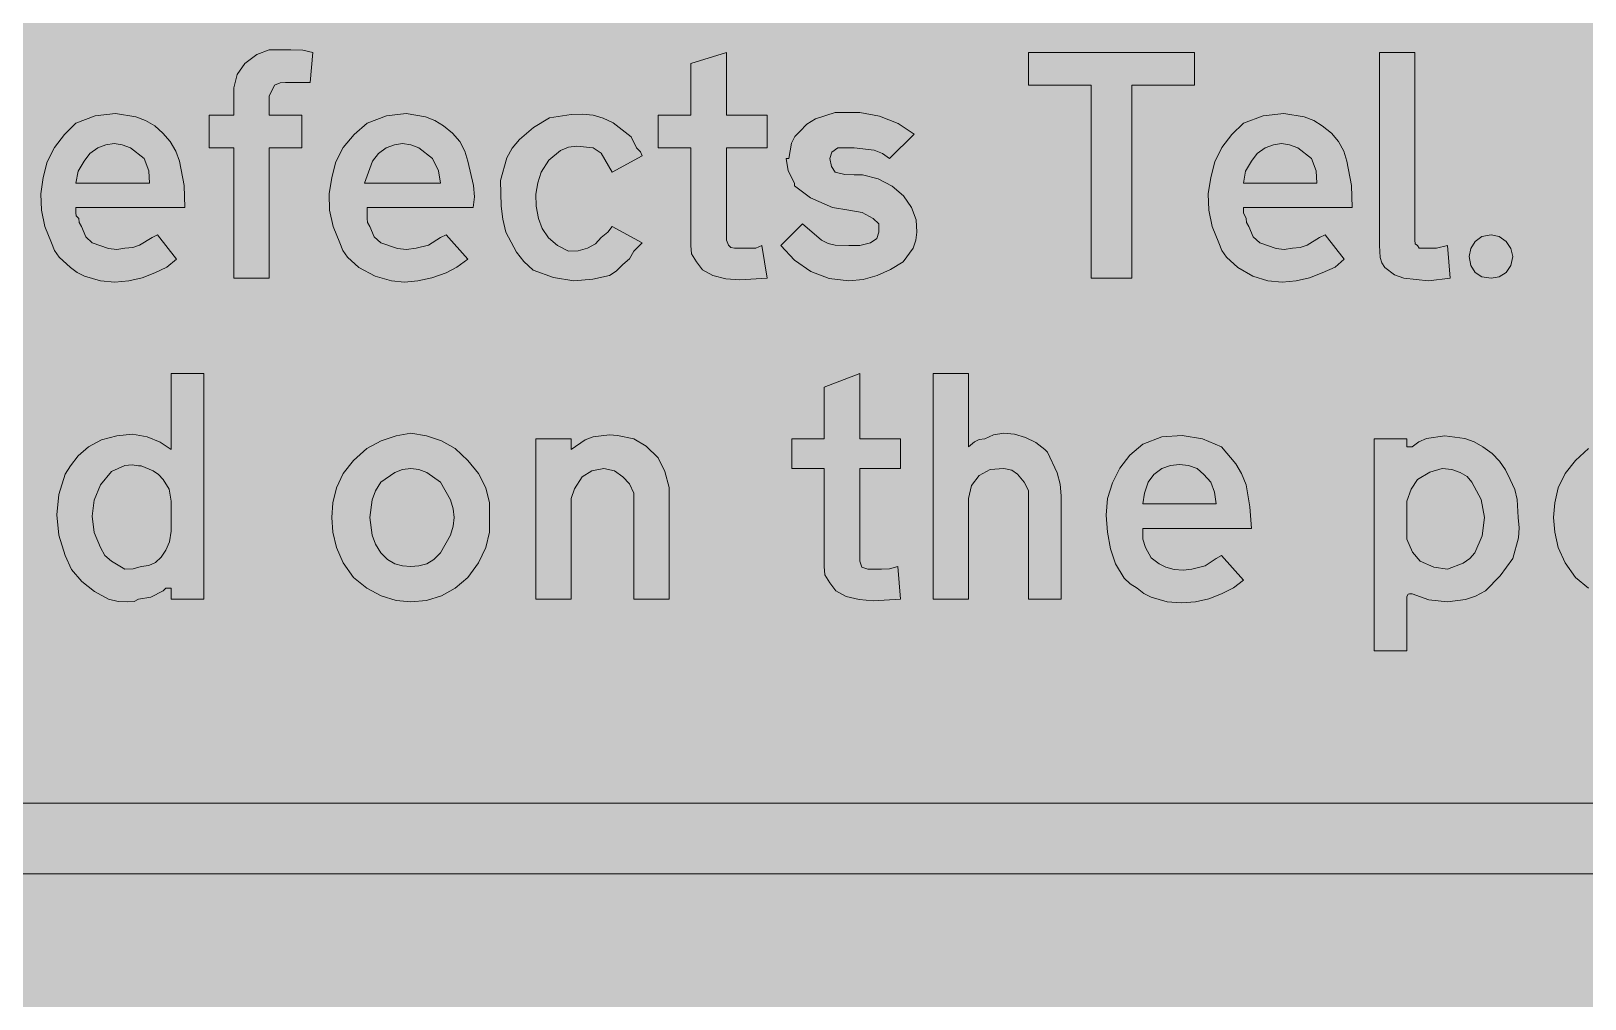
# Model space of a CAD drawing. Header units: metres. Extents: x 10 to 560, y 12 to 260.
# Drawn here: x 268.8 to 371.6, y 135.9 to 200 of the extents above; entities that cross this region are included whole.
import ezdxf

# ---------------------------------------------------------------- set-up
doc = ezdxf.new("R2010")
doc.units = ezdxf.units.M
for name, color, linetype, true_color in [('FILL_FIREBRICK_C36B00', 7, 'Continuous', 0xc36b00), ('FILL_WHITE_FFFFFF', 7, 'Continuous', 0xffffff), ('STROKE_WHITE_FFFFFF', 7, 'Continuous', 0xffffff)]:
    doc.layers.add(name, color=color, linetype=linetype, true_color=true_color)

msp = doc.modelspace()

# ---------------------------------------------------------------- hatches: boundary and pattern name
at = {"layer": 'FILL_FIREBRICK_C36B00', "true_color": 0xc36b00}
h = msp.add_hatch(color=7, dxfattribs=at)
h.dxf.hatch_style = 1
h.paths.add_polyline_path([(553.87, 259.78), (555.21, 259.38), (556.42, 258.7), (557.46, 257.76), (558.33, 256.72), (559.01, 255.51), (559.46, 254.17), (559.62, 252.72), (559.62, 18.9), (559.49, 17.71), (559.08, 16.38), (558.41, 15.05), (557.46, 13.86), (556.32, 12.94), (555.08, 12.33), (553.76, 11.99), (552.42, 11.88), (17.46, 11.88), (16.12, 11.99), (14.81, 12.33), (13.56, 12.94), (12.42, 13.86), (11.5, 15.03), (10.89, 16.31), (10.55, 17.63), (10.44, 18.9), (10.44, 252.72), (10.49, 254.07), (10.8, 255.42), (11.48, 256.66), (12.42, 257.76), (13.52, 258.7), (14.76, 259.38), (16.11, 259.78), (17.46, 259.92), (552.42, 259.92), (553.87, 259.78)])
at = {"layer": 'FILL_WHITE_FFFFFF', "true_color": 0xffffff}
h = msp.add_hatch(color=7, dxfattribs=at)
h.dxf.hatch_style = 1
h.paths.add_polyline_path([(284.58, 183.6), (282.24, 183.6), (282.24, 192.24), (280.62, 192.24), (280.62, 194.4), (282.24, 194.4), (282.24, 196.2), (282.46, 197.08), (282.96, 197.82), (283.77, 198.4), (284.58, 198.72), (286.02, 198.72), (286.81, 198.7), (287.46, 198.54), (287.28, 196.56), (285.84, 196.56), (285.66, 196.56), (285.3, 196.54), (284.94, 196.38), (284.58, 195.66), (284.58, 194.4), (286.74, 194.4), (286.74, 192.24), (284.58, 192.24), (284.58, 183.6)])
h = msp.add_hatch(color=7, dxfattribs=at)
h.dxf.hatch_style = 1
h.paths.add_polyline_path([(314.96, 185.78), (315.12, 185.64), (315.36, 185.58), (316.26, 185.58), (316.78, 185.6), (317.16, 185.76), (317.52, 183.6), (315.72, 183.49), (314.79, 183.57), (313.92, 183.78), (313.24, 184.16), (312.84, 184.68), (312.52, 185.22), (312.48, 185.76), (312.48, 192.24), (310.32, 192.24), (310.32, 194.4), (312.48, 194.4), (312.48, 197.82), (314.82, 198.54), (314.82, 194.4), (317.52, 194.4), (317.52, 192.24), (314.82, 192.24), (314.82, 186.12), (314.96, 185.78)])
h = msp.add_hatch(color=7, dxfattribs=at)
h.dxf.hatch_style = 1
h.paths.add_polyline_path([(345.78, 196.38), (341.64, 196.38), (341.64, 183.6), (338.94, 183.6), (338.94, 196.38), (334.8, 196.38), (334.8, 198.54), (345.78, 198.54), (345.78, 196.38)])
h = msp.add_hatch(color=7, dxfattribs=at)
h.dxf.hatch_style = 1
h.paths.add_polyline_path([(358.02, 198.54), (360.36, 198.54), (360.36, 186.12), (360.38, 185.87), (360.54, 185.76), (360.65, 185.6), (360.9, 185.58), (361.8, 185.58), (362.52, 185.76), (362.7, 183.6), (361.26, 183.42), (359.64, 183.6), (359.01, 183.82), (358.38, 184.32), (358.17, 184.62), (358.07, 184.97), (358.02, 185.76), (358.02, 198.54)])
h = msp.add_hatch(color=7, dxfattribs=at)
h.dxf.hatch_style = 1
h.paths.add_polyline_path([(271.82, 187.74), (271.98, 187.56), (272, 187.29), (272.16, 187.02), (272.45, 186.34), (272.88, 185.94), (273.96, 185.56), (274.5, 185.51), (275.04, 185.58), (275.55, 185.64), (276.01, 185.8), (276.84, 186.3), (277.2, 186.48), (278.46, 184.86), (277.81, 184.34), (277.02, 183.96), (276.18, 183.62), (275.29, 183.42), (274.36, 183.35), (273.42, 183.42), (272.36, 183.73), (271.88, 183.98), (271.44, 184.32), (270.68, 184.99), (270.38, 185.43), (270.18, 185.94), (269.74, 187.02), (269.51, 188.1), (269.47, 189.18), (269.64, 190.26), (269.9, 191.3), (270.38, 192.26), (271.03, 193.12), (271.8, 193.86), (273.07, 194.36), (274.41, 194.51), (275.75, 194.29), (276.4, 194.03), (277.02, 193.68), (277.55, 193.21), (278.03, 192.64), (278.41, 192.01), (278.64, 191.34), (278.96, 189.74), (279, 188.28), (271.8, 188.28), (271.8, 188.21), (271.8, 188.1), (271.8, 187.92), (271.82, 187.74)])
h.paths.add_polyline_path([(276.62, 190.71), (276.3, 191.52), (275.4, 192.24), (274.86, 192.44), (274.32, 192.51), (273.78, 192.44), (273.24, 192.24), (272.72, 191.86), (272.34, 191.34), (271.94, 190.69), (271.8, 189.9), (276.66, 189.9), (276.62, 190.71)], flags=16)
h = msp.add_hatch(color=7, dxfattribs=at)
h.dxf.hatch_style = 1
h.paths.add_polyline_path([(291.06, 187.56), (291.08, 187.29), (291.24, 187.02), (291.53, 186.34), (291.96, 185.94), (293.06, 185.56), (293.66, 185.51), (294.3, 185.58), (295.11, 185.8), (295.92, 186.3), (296.28, 186.48), (297.72, 184.86), (297, 184.34), (296.28, 183.96), (295.34, 183.62), (294.41, 183.42), (293.52, 183.35), (292.68, 183.42), (291.6, 183.73), (290.52, 184.32), (289.75, 184.99), (289.46, 185.43), (289.26, 185.94), (288.82, 187.02), (288.58, 188.1), (288.55, 189.18), (288.72, 190.26), (288.98, 191.3), (289.48, 192.26), (290.19, 193.12), (291.06, 193.86), (292.33, 194.36), (293.65, 194.51), (294.93, 194.29), (295.54, 194.03), (296.1, 193.68), (296.71, 193.21), (297.18, 192.64), (297.52, 192.01), (297.72, 191.34), (298.1, 189.74), (298.15, 188.99), (298.08, 188.28), (291.06, 188.28), (291.06, 188.21), (291.06, 188.1), (291.06, 187.92), (291.06, 187.56)])
h.paths.add_polyline_path([(295.78, 190.71), (295.38, 191.52), (294.48, 192.24), (293.94, 192.44), (293.4, 192.51), (292.86, 192.44), (292.32, 192.24), (291.8, 191.86), (291.42, 191.34), (290.88, 189.9), (295.92, 189.9), (295.78, 190.71)], flags=16)
h = msp.add_hatch(color=7, dxfattribs=at)
h.dxf.hatch_style = 1
h.paths.add_polyline_path([(305.01, 185.42), (305.64, 185.58), (306.16, 185.87), (306.54, 186.3), (306.97, 186.66), (307.26, 187.02), (309.24, 185.94), (308.7, 185.4), (308.41, 184.88), (307.98, 184.5), (307.53, 184.07), (307.08, 183.78), (305.98, 183.53), (304.74, 183.42), (303.39, 183.64), (302.04, 184.14), (301.43, 184.71), (300.94, 185.33), (300.24, 186.66), (300.03, 187.5), (299.93, 188.37), (299.88, 190.08), (300.31, 191.56), (300.66, 192.21), (301.14, 192.78), (302.06, 193.57), (303.12, 194.22), (304.56, 194.44), (305.3, 194.47), (306, 194.4), (306.67, 194.2), (307.33, 193.88), (308.52, 192.96), (308.88, 192.24), (309.13, 191.97), (309.24, 191.7), (307.26, 190.62), (306.54, 191.88), (306, 192.24), (304.92, 192.35), (304.38, 192.27), (303.84, 192.06), (303.08, 191.41), (302.58, 190.62), (302.35, 189.91), (302.22, 189.16), (302.23, 188.37), (302.4, 187.56), (302.63, 186.89), (303.05, 186.28), (303.64, 185.76), (304.38, 185.4), (305.01, 185.42)])
h = msp.add_hatch(color=7, dxfattribs=at)
h.dxf.hatch_style = 1
h.paths.add_polyline_path([(322.65, 190.46), (323.28, 190.44), (323.82, 190.44), (324.86, 190.18), (325.78, 189.7), (326.53, 189.05), (327.06, 188.28), (327.38, 187.47), (327.42, 186.66), (327.36, 186.12), (327.17, 185.6), (326.52, 184.68), (325.68, 184.18), (324.79, 183.78), (323.86, 183.52), (322.92, 183.42), (321.61, 183.58), (320.4, 184.05), (319.33, 184.79), (318.42, 185.76), (319.86, 187.2), (321.12, 186.12), (321.55, 185.91), (322.02, 185.8), (322.92, 185.76), (323.64, 185.76), (324.36, 185.94), (324.77, 186.23), (324.9, 186.66), (324.9, 187.2), (324.54, 187.56), (323.8, 187.96), (322.92, 188.1), (321.84, 188.28), (320.38, 188.93), (319.32, 189.72), (319.32, 189.9), (318.91, 190.71), (318.78, 191.52), (318.96, 191.52), (319.12, 192.55), (319.34, 192.99), (319.68, 193.32), (320.15, 193.8), (320.71, 194.15), (322.02, 194.58), (322.38, 194.58), (323.65, 194.58), (324.95, 194.33), (326.18, 193.85), (327.24, 193.14), (325.62, 191.52), (325.15, 191.86), (324.59, 192.08), (323.28, 192.24), (322.2, 192.24), (321.79, 191.95), (321.66, 191.52), (321.77, 191), (322.02, 190.62), (322.65, 190.46)])
h = msp.add_hatch(color=7, dxfattribs=at)
h.dxf.hatch_style = 1
h.paths.add_polyline_path([(349.2, 187.56), (349.22, 187.29), (349.38, 187.02), (349.67, 186.34), (350.1, 185.94), (351.18, 185.56), (351.72, 185.51), (352.26, 185.58), (352.77, 185.64), (353.23, 185.8), (354.06, 186.3), (354.42, 186.48), (355.68, 184.86), (355.1, 184.34), (354.24, 183.96), (353.4, 183.62), (352.51, 183.42), (351.58, 183.35), (350.64, 183.42), (349.65, 183.73), (348.66, 184.32), (347.9, 184.99), (347.6, 185.43), (347.4, 185.94), (346.96, 187.02), (346.73, 188.1), (346.69, 189.18), (346.86, 190.26), (347.12, 191.3), (347.6, 192.26), (348.25, 193.12), (349.02, 193.86), (350.32, 194.36), (351.7, 194.51), (353.04, 194.29), (353.67, 194.03), (354.24, 193.68), (354.85, 193.21), (355.32, 192.64), (355.66, 192.01), (355.86, 191.34), (356.18, 189.74), (356.22, 188.28), (349.02, 188.28), (349.02, 188.21), (349.02, 188.1), (349.02, 187.92), (349.2, 187.56)])
h.paths.add_polyline_path([(353.84, 190.71), (353.52, 191.52), (352.62, 192.24), (352.08, 192.44), (351.54, 192.51), (351, 192.44), (350.46, 192.24), (349.94, 191.86), (349.56, 191.34), (349.16, 190.69), (349.02, 189.9), (353.88, 189.9), (353.84, 190.71)], flags=16)
h = msp.add_hatch(color=7, dxfattribs=at)
h.dxf.hatch_style = 1
h.paths.add_polyline_path([(366.72, 184.44), (366.39, 183.98), (365.93, 183.7), (365.4, 183.6), (364.8, 183.7), (364.34, 183.98), (364.06, 184.44), (363.96, 185.04), (364.06, 185.57), (364.34, 186.03), (364.8, 186.36), (365.4, 186.48), (365.93, 186.36), (366.39, 186.03), (366.72, 185.57), (366.84, 185.04), (366.72, 184.44)])
h = msp.add_hatch(color=7, dxfattribs=at)
h.dxf.hatch_style = 1
h.paths.add_polyline_path([(275.65, 162.2), (275.22, 162.18), (274.59, 162.2), (273.96, 162.36), (273.03, 162.86), (272.18, 163.53), (271.5, 164.33), (271.08, 165.24), (270.67, 166.59), (270.54, 167.94), (270.67, 169.29), (271.08, 170.64), (271.44, 171.18), (271.94, 171.84), (272.63, 172.44), (273.49, 172.9), (274.5, 173.16), (275.54, 173.27), (276.5, 173.11), (277.36, 172.75), (278.1, 172.26), (278.1, 177.3), (280.26, 177.3), (280.26, 162.36), (278.1, 162.36), (278.1, 163.08), (277.92, 163.08), (277.81, 163.08), (277.74, 163.08), (277.56, 162.9), (276.75, 162.49), (275.94, 162.36), (275.65, 162.2)])
h.paths.add_polyline_path([(275.94, 171.18), (275.51, 171.25), (275.04, 171.2), (274.14, 170.82), (273.42, 169.92), (273.01, 168.92), (272.88, 167.85), (273.01, 166.78), (273.42, 165.78), (273.71, 165.26), (274.14, 164.88), (275.04, 164.34), (275.58, 164.36), (276.12, 164.52), (276.63, 164.59), (277.06, 164.79), (277.44, 165.13), (277.74, 165.6), (277.99, 166.16), (278.1, 166.86), (278.1, 168.84), (277.96, 169.63), (277.56, 170.28), (277.26, 170.62), (276.91, 170.86), (276.12, 171.18), (276.01, 171.18), (275.94, 171.18)], flags=16)
h = msp.add_hatch(color=7, dxfattribs=at)
h.dxf.hatch_style = 1
h.paths.add_polyline_path([(323.77, 164.47), (324.18, 164.34), (325.08, 164.34), (325.62, 164.36), (326.16, 164.52), (326.34, 162.36), (324.54, 162.25), (323.61, 162.33), (322.74, 162.54), (322.06, 162.92), (321.66, 163.44), (321.34, 163.98), (321.3, 164.52), (321.3, 171), (319.14, 171), (319.14, 172.98), (321.3, 172.98), (321.3, 176.4), (323.64, 177.3), (323.64, 172.98), (326.34, 172.98), (326.34, 171), (323.64, 171), (323.64, 164.88), (323.77, 164.47)])
h = msp.add_hatch(color=7, dxfattribs=at)
h.dxf.hatch_style = 1
h.paths.add_polyline_path([(330.84, 177.3), (330.84, 172.44), (331.24, 172.78), (331.55, 172.92), (331.92, 172.98), (332.48, 173.23), (333.18, 173.34), (333.88, 173.27), (334.6, 173.07), (335.28, 172.73), (335.88, 172.26), (336.06, 172.08), (336.71, 170.71), (336.9, 169.98), (336.96, 169.2), (336.96, 162.36), (334.8, 162.36), (334.8, 169.02), (334.8, 169.38), (334.8, 169.56), (334.51, 170.1), (334.08, 170.64), (333.7, 170.89), (333.18, 171), (332.28, 170.94), (331.54, 170.55), (331.03, 169.89), (330.84, 169.02), (330.84, 162.36), (328.5, 162.36), (328.5, 177.3), (330.84, 177.3)])
h = msp.add_hatch(color=7, dxfattribs=at)
h.dxf.hatch_style = 1
h.paths.add_polyline_path([(289.04, 169.72), (289.48, 170.67), (290.16, 171.54), (291.03, 172.33), (291.98, 172.84), (292.97, 173.16), (293.94, 173.34), (294.99, 173.16), (295.97, 172.84), (296.88, 172.33), (297.72, 171.54), (298.43, 170.67), (298.91, 169.72), (299.16, 168.73), (299.16, 167.76), (299.16, 166.79), (298.91, 165.78), (298.43, 164.77), (297.72, 163.8), (296.88, 163.09), (295.97, 162.58), (294.99, 162.28), (293.94, 162.18), (292.97, 162.28), (291.98, 162.58), (291.03, 163.09), (290.16, 163.8), (289.48, 164.77), (289.04, 165.78), (288.79, 166.79), (288.72, 167.76), (288.79, 168.73), (289.04, 169.72)])
h.paths.add_polyline_path([(292.88, 170.75), (291.96, 170.1), (291.62, 169.53), (291.4, 168.93), (291.24, 167.76), (291.4, 166.59), (291.62, 165.99), (291.96, 165.42), (292.4, 164.98), (292.88, 164.7), (293.4, 164.56), (293.94, 164.52), (294.48, 164.56), (295, 164.7), (295.48, 164.98), (295.92, 165.42), (296.57, 166.59), (296.76, 167.19), (296.82, 167.76), (296.76, 168.33), (296.57, 168.93), (295.92, 170.1), (295, 170.75), (294.48, 170.94), (293.94, 171), (293.4, 170.94), (292.88, 170.75)], flags=16)
h = msp.add_hatch(color=7, dxfattribs=at)
h.dxf.hatch_style = 1
h.paths.add_polyline_path([(305.93, 170.86), (305.28, 170.46), (304.78, 169.67), (304.56, 169.02), (304.56, 162.36), (302.22, 162.36), (302.22, 172.98), (304.56, 172.98), (304.56, 172.26), (305.48, 172.91), (306, 173.1), (306.54, 173.16), (307.08, 173.23), (307.62, 173.2), (308.7, 172.98), (309.51, 172.48), (310.32, 171.72), (310.75, 170.8), (311.04, 169.74), (311.04, 162.36), (308.7, 162.36), (308.7, 169.38), (308.41, 169.99), (307.98, 170.46), (307.42, 170.86), (306.72, 171), (305.93, 170.86)])
h = msp.add_hatch(color=7, dxfattribs=at)
h.dxf.hatch_style = 1
h.paths.add_polyline_path([(342.54, 165.78), (342.92, 165.1), (343.44, 164.7), (343.9, 164.47), (344.45, 164.32), (345.03, 164.27), (345.6, 164.34), (346.48, 164.56), (347.22, 165.06), (347.58, 165.24), (349.02, 163.62), (348.37, 163.1), (347.58, 162.72), (346.74, 162.38), (345.85, 162.18), (344.92, 162.11), (343.98, 162.18), (342.92, 162.49), (342.44, 162.74), (342, 163.08), (341.52, 163.38), (341.14, 163.75), (340.56, 164.7), (340.22, 165.7), (340.02, 166.79), (339.95, 167.91), (340.02, 169.02), (340.36, 170.06), (340.85, 171.02), (341.51, 171.88), (342.36, 172.62), (343.63, 173.1), (344.97, 173.2), (346.31, 172.97), (347.58, 172.44), (348.52, 171.31), (348.9, 170.67), (349.2, 169.92), (349.45, 168.48), (349.56, 167.04), (342.36, 167.04), (342.36, 166.97), (342.36, 166.86), (342.36, 166.79), (342.36, 166.68), (342.36, 166.32), (342.54, 165.78)])
h.paths.add_polyline_path([(347.11, 169.45), (346.86, 170.1), (346.41, 170.62), (345.96, 171), (345.39, 171.2), (344.79, 171.27), (344.19, 171.2), (343.62, 171), (343.1, 170.62), (342.72, 170.1), (342.47, 169.38), (342.36, 168.66), (347.22, 168.66), (347.11, 169.45)], flags=16)
h = msp.add_hatch(color=7, dxfattribs=at)
h.dxf.hatch_style = 1
h.paths.add_polyline_path([(362.34, 173.16), (363.67, 173), (364.29, 172.78), (364.86, 172.44), (365.47, 172), (365.96, 171.49), (366.35, 170.92), (366.66, 170.28), (366.97, 169.61), (367.13, 168.95), (367.2, 167.76), (367.27, 167.08), (367.22, 166.41), (366.84, 165.06), (366.01, 163.91), (365.04, 162.9), (364.37, 162.56), (363.71, 162.34), (362.52, 162.18), (361.28, 162.31), (360.18, 162.72), (360, 162.72), (359.91, 162.7), (359.82, 162.54), (359.82, 158.94), (357.66, 158.94), (357.66, 172.98), (359.82, 172.98), (359.82, 172.44), (360, 172.44), (360.11, 172.44), (360.18, 172.44), (360.62, 172.78), (361.12, 173), (362.34, 173.16)])
h.paths.add_polyline_path([(359.82, 168.84), (359.82, 166.32), (360.2, 165.46), (360.72, 164.88), (361.62, 164.47), (362.52, 164.34), (363.55, 164.74), (363.99, 165.05), (364.32, 165.42), (364.82, 166.56), (364.97, 167.76), (364.75, 168.96), (364.14, 170.1), (363.81, 170.47), (363.35, 170.75), (362.8, 170.94), (362.16, 171), (361.35, 170.77), (360.54, 170.28), (360.11, 169.63), (359.82, 168.84)], flags=16)
h = msp.add_hatch(color=7, dxfattribs=at)
h.dxf.hatch_style = 1
h.paths.add_polyline_path([(369.85, 169.72), (370.3, 170.67), (370.98, 171.54), (371.85, 172.33), (372.8, 172.84), (373.79, 173.16), (374.76, 173.34), (375.73, 173.16), (376.72, 172.84), (377.67, 172.33), (378.54, 171.54), (379.22, 170.67), (379.67, 169.72), (379.91, 168.73), (379.98, 167.76), (379.91, 166.79), (379.67, 165.78), (379.22, 164.77), (378.54, 163.8), (377.67, 163.09), (376.72, 162.58), (375.73, 162.28), (374.76, 162.18), (373.79, 162.28), (372.8, 162.58), (371.85, 163.09), (370.98, 163.8), (370.3, 164.77), (369.85, 165.78), (369.61, 166.79), (369.54, 167.76), (369.61, 168.73), (369.85, 169.72)])
h.paths.add_polyline_path([(373.7, 170.75), (372.78, 170.1), (372.44, 169.53), (372.22, 168.93), (372.06, 167.76), (372.22, 166.59), (372.44, 165.99), (372.78, 165.42), (373.22, 164.98), (373.7, 164.7), (374.22, 164.56), (374.76, 164.52), (375.3, 164.56), (375.82, 164.7), (376.3, 164.98), (376.74, 165.42), (377.11, 165.99), (377.37, 166.59), (377.5, 167.19), (377.46, 167.76), (377.5, 168.33), (377.37, 168.93), (377.11, 169.53), (376.74, 170.1), (375.82, 170.75), (375.3, 170.94), (374.76, 171), (374.22, 170.94), (373.7, 170.75)], flags=16)
h = msp.add_hatch(color=7, dxfattribs=at)
h.dxf.hatch_style = 1
h.paths.add_polyline_path([(63.54, 144.18), (63.54, 148.86), (496.98, 148.86), (492.3, 153.54), (499.32, 153.54), (506.34, 146.52), (499.32, 139.32), (492.3, 139.32), (496.98, 144.18), (63.54, 144.18)])

# ---------------------------------------------------------------- linework, layer by layer
at = {"layer": 'FILL_WHITE_FFFFFF', "lineweight": 0, "true_color": 0xffffff}
for points in [[(284.58, 183.6), (282.24, 183.6), (282.24, 192.24), (280.62, 192.24), (280.62, 194.4), (282.24, 194.4), (282.24, 196.2), (282.46, 197.08), (282.96, 197.82), (283.77, 198.4), (284.58, 198.72), (286.02, 198.72), (286.81, 198.7), (287.46, 198.54), (287.28, 196.56), (285.84, 196.56), (285.66, 196.56), (285.3, 196.54), (284.94, 196.38), (284.58, 195.66), (284.58, 194.4), (286.74, 194.4), (286.74, 192.24), (284.58, 192.24)], [(314.96, 185.78), (315.12, 185.64), (315.36, 185.58), (316.26, 185.58), (316.78, 185.6), (317.16, 185.76), (317.52, 183.6), (315.72, 183.49), (314.79, 183.57), (313.92, 183.78), (313.24, 184.16), (312.84, 184.68), (312.52, 185.22), (312.48, 185.76), (312.48, 192.24), (310.32, 192.24), (310.32, 194.4), (312.48, 194.4), (312.48, 197.82), (314.82, 198.54), (314.82, 194.4), (317.52, 194.4), (317.52, 192.24), (314.82, 192.24), (314.82, 186.12)], [(345.78, 196.38), (341.64, 196.38), (341.64, 183.6), (338.94, 183.6), (338.94, 196.38), (334.8, 196.38), (334.8, 198.54), (345.78, 198.54)], [(358.02, 198.54), (360.36, 198.54), (360.36, 186.12), (360.38, 185.87), (360.54, 185.76), (360.65, 185.6), (360.9, 185.58), (361.8, 185.58), (362.52, 185.76), (362.7, 183.6), (361.26, 183.42), (359.64, 183.6), (359.01, 183.82), (358.38, 184.32), (358.17, 184.62), (358.07, 184.97), (358.02, 185.76)], [(271.82, 187.74), (271.98, 187.56), (272, 187.29), (272.16, 187.02), (272.45, 186.34), (272.88, 185.94), (273.96, 185.56), (274.5, 185.51), (275.04, 185.58), (275.55, 185.64), (276.01, 185.8), (276.84, 186.3), (277.2, 186.48), (278.46, 184.86), (277.81, 184.34), (277.02, 183.96), (276.18, 183.62), (275.29, 183.42), (274.36, 183.35), (273.42, 183.42), (272.36, 183.73), (271.88, 183.98), (271.44, 184.32), (270.68, 184.99), (270.38, 185.43), (270.18, 185.94), (269.74, 187.02), (269.51, 188.1), (269.47, 189.18), (269.64, 190.26), (269.9, 191.3), (270.38, 192.26), (271.03, 193.12), (271.8, 193.86), (273.07, 194.36), (274.41, 194.51), (275.75, 194.29), (276.4, 194.03), (277.02, 193.68), (277.55, 193.21), (278.03, 192.64), (278.41, 192.01), (278.64, 191.34), (278.96, 189.74), (279, 188.28), (271.8, 188.28), (271.8, 188.21), (271.8, 188.1), (271.8, 187.92)], [(291.06, 187.56), (291.08, 187.29), (291.24, 187.02), (291.53, 186.34), (291.96, 185.94), (293.06, 185.56), (293.66, 185.51), (294.3, 185.58), (295.11, 185.8), (295.92, 186.3), (296.28, 186.48), (297.72, 184.86), (297, 184.34), (296.28, 183.96), (295.34, 183.62), (294.41, 183.42), (293.52, 183.35), (292.68, 183.42), (291.6, 183.73), (290.52, 184.32), (289.75, 184.99), (289.46, 185.43), (289.26, 185.94), (288.82, 187.02), (288.58, 188.1), (288.55, 189.18), (288.72, 190.26), (288.98, 191.3), (289.48, 192.26), (290.19, 193.12), (291.06, 193.86), (292.33, 194.36), (293.65, 194.51), (294.93, 194.29), (295.54, 194.03), (296.1, 193.68), (296.71, 193.21), (297.18, 192.64), (297.52, 192.01), (297.72, 191.34), (298.1, 189.74), (298.15, 188.99), (298.08, 188.28), (291.06, 188.28), (291.06, 188.21), (291.06, 188.1), (291.06, 187.92)], [(305.01, 185.42), (305.64, 185.58), (306.16, 185.87), (306.54, 186.3), (306.97, 186.66), (307.26, 187.02), (309.24, 185.94), (308.7, 185.4), (308.41, 184.88), (307.98, 184.5), (307.53, 184.07), (307.08, 183.78), (305.98, 183.53), (304.74, 183.42), (303.39, 183.64), (302.04, 184.14), (301.43, 184.71), (300.94, 185.33), (300.24, 186.66), (300.03, 187.5), (299.93, 188.37), (299.88, 190.08), (300.31, 191.56), (300.66, 192.21), (301.14, 192.78), (302.06, 193.57), (303.12, 194.22), (304.56, 194.44), (305.3, 194.47), (306, 194.4), (306.67, 194.2), (307.33, 193.88), (308.52, 192.96), (308.88, 192.24), (309.13, 191.97), (309.24, 191.7), (307.26, 190.62), (306.54, 191.88), (306, 192.24), (304.92, 192.35), (304.38, 192.27), (303.84, 192.06), (303.08, 191.41), (302.58, 190.62), (302.35, 189.91), (302.22, 189.16), (302.23, 188.37), (302.4, 187.56), (302.63, 186.89), (303.05, 186.28), (303.64, 185.76), (304.38, 185.4)], [(322.65, 190.46), (323.28, 190.44), (323.82, 190.44), (324.86, 190.18), (325.78, 189.7), (326.53, 189.05), (327.06, 188.28), (327.38, 187.47), (327.42, 186.66), (327.36, 186.12), (327.17, 185.6), (326.52, 184.68), (325.68, 184.18), (324.79, 183.78), (323.86, 183.52), (322.92, 183.42), (321.61, 183.58), (320.4, 184.05), (319.33, 184.79), (318.42, 185.76), (319.86, 187.2), (321.12, 186.12), (321.55, 185.91), (322.02, 185.8), (322.92, 185.76), (323.64, 185.76), (324.36, 185.94), (324.77, 186.23), (324.9, 186.66), (324.9, 187.2), (324.54, 187.56), (323.8, 187.96), (322.92, 188.1), (321.84, 188.28), (320.38, 188.93), (319.32, 189.72), (319.32, 189.9), (318.91, 190.71), (318.78, 191.52), (318.96, 191.52), (319.12, 192.55), (319.34, 192.99), (319.68, 193.32), (320.15, 193.8), (320.71, 194.15), (322.02, 194.58), (322.38, 194.58), (323.65, 194.58), (324.95, 194.33), (326.18, 193.85), (327.24, 193.14), (325.62, 191.52), (325.15, 191.86), (324.59, 192.08), (323.28, 192.24), (322.2, 192.24), (321.79, 191.95), (321.66, 191.52), (321.77, 191), (322.02, 190.62)], [(349.2, 187.56), (349.22, 187.29), (349.38, 187.02), (349.67, 186.34), (350.1, 185.94), (351.18, 185.56), (351.72, 185.51), (352.26, 185.58), (352.77, 185.64), (353.23, 185.8), (354.06, 186.3), (354.42, 186.48), (355.68, 184.86), (355.1, 184.34), (354.24, 183.96), (353.4, 183.62), (352.51, 183.42), (351.58, 183.35), (350.64, 183.42), (349.65, 183.73), (348.66, 184.32), (347.9, 184.99), (347.6, 185.43), (347.4, 185.94), (346.96, 187.02), (346.73, 188.1), (346.69, 189.18), (346.86, 190.26), (347.12, 191.3), (347.6, 192.26), (348.25, 193.12), (349.02, 193.86), (350.32, 194.36), (351.7, 194.51), (353.04, 194.29), (353.67, 194.03), (354.24, 193.68), (354.85, 193.21), (355.32, 192.64), (355.66, 192.01), (355.86, 191.34), (356.18, 189.74), (356.22, 188.28), (349.02, 188.28), (349.02, 188.21), (349.02, 188.1), (349.02, 187.92)], [(276.62, 190.71), (276.3, 191.52), (275.4, 192.24), (274.86, 192.44), (274.32, 192.51), (273.78, 192.44), (273.24, 192.24), (272.72, 191.86), (272.34, 191.34), (271.94, 190.69), (271.8, 189.9), (276.66, 189.9)], [(295.78, 190.71), (295.38, 191.52), (294.48, 192.24), (293.94, 192.44), (293.4, 192.51), (292.86, 192.44), (292.32, 192.24), (291.8, 191.86), (291.42, 191.34), (290.88, 189.9), (295.92, 189.9)], [(353.84, 190.71), (353.52, 191.52), (352.62, 192.24), (352.08, 192.44), (351.54, 192.51), (351, 192.44), (350.46, 192.24), (349.94, 191.86), (349.56, 191.34), (349.16, 190.69), (349.02, 189.9), (353.88, 189.9)], [(366.72, 184.44), (366.39, 183.98), (365.93, 183.7), (365.4, 183.6), (364.8, 183.7), (364.34, 183.98), (364.06, 184.44), (363.96, 185.04), (364.06, 185.57), (364.34, 186.03), (364.8, 186.36), (365.4, 186.48), (365.93, 186.36), (366.39, 186.03), (366.72, 185.57), (366.84, 185.04)], [(275.65, 162.2), (275.22, 162.18), (274.59, 162.2), (273.96, 162.36), (273.03, 162.86), (272.18, 163.53), (271.5, 164.33), (271.08, 165.24), (270.67, 166.59), (270.54, 167.94), (270.67, 169.29), (271.08, 170.64), (271.44, 171.18), (271.94, 171.84), (272.63, 172.44), (273.49, 172.9), (274.5, 173.16), (275.54, 173.27), (276.5, 173.11), (277.36, 172.75), (278.1, 172.26), (278.1, 177.3), (280.26, 177.3), (280.26, 162.36), (278.1, 162.36), (278.1, 163.08), (277.92, 163.08), (277.81, 163.08), (277.74, 163.08), (277.56, 162.9), (276.75, 162.49), (275.94, 162.36)], [(323.77, 164.47), (324.18, 164.34), (325.08, 164.34), (325.62, 164.36), (326.16, 164.52), (326.34, 162.36), (324.54, 162.25), (323.61, 162.33), (322.74, 162.54), (322.06, 162.92), (321.66, 163.44), (321.34, 163.98), (321.3, 164.52), (321.3, 171), (319.14, 171), (319.14, 172.98), (321.3, 172.98), (321.3, 176.4), (323.64, 177.3), (323.64, 172.98), (326.34, 172.98), (326.34, 171), (323.64, 171), (323.64, 164.88)], [(330.84, 177.3), (330.84, 172.44), (331.24, 172.78), (331.55, 172.92), (331.92, 172.98), (332.48, 173.23), (333.18, 173.34), (333.88, 173.27), (334.6, 173.07), (335.28, 172.73), (335.88, 172.26), (336.06, 172.08), (336.71, 170.71), (336.9, 169.98), (336.96, 169.2), (336.96, 162.36), (334.8, 162.36), (334.8, 169.02), (334.8, 169.38), (334.8, 169.56), (334.51, 170.1), (334.08, 170.64), (333.7, 170.89), (333.18, 171), (332.28, 170.94), (331.54, 170.55), (331.03, 169.89), (330.84, 169.02), (330.84, 162.36), (328.5, 162.36), (328.5, 177.3)], [(289.04, 169.72), (289.48, 170.67), (290.16, 171.54), (291.03, 172.33), (291.98, 172.84), (292.97, 173.16), (293.94, 173.34), (294.99, 173.16), (295.97, 172.84), (296.88, 172.33), (297.72, 171.54), (298.43, 170.67), (298.91, 169.72), (299.16, 168.73), (299.16, 167.76), (299.16, 166.79), (298.91, 165.78), (298.43, 164.77), (297.72, 163.8), (296.88, 163.09), (295.97, 162.58), (294.99, 162.28), (293.94, 162.18), (292.97, 162.28), (291.98, 162.58), (291.03, 163.09), (290.16, 163.8), (289.48, 164.77), (289.04, 165.78), (288.79, 166.79), (288.72, 167.76), (288.79, 168.73)], [(305.93, 170.86), (305.28, 170.46), (304.78, 169.67), (304.56, 169.02), (304.56, 162.36), (302.22, 162.36), (302.22, 172.98), (304.56, 172.98), (304.56, 172.26), (305.48, 172.91), (306, 173.1), (306.54, 173.16), (307.08, 173.23), (307.62, 173.2), (308.7, 172.98), (309.51, 172.48), (310.32, 171.72), (310.75, 170.8), (311.04, 169.74), (311.04, 162.36), (308.7, 162.36), (308.7, 169.38), (308.41, 169.99), (307.98, 170.46), (307.42, 170.86), (306.72, 171)], [(342.54, 165.78), (342.92, 165.1), (343.44, 164.7), (343.9, 164.47), (344.45, 164.32), (345.03, 164.27), (345.6, 164.34), (346.48, 164.56), (347.22, 165.06), (347.58, 165.24), (349.02, 163.62), (348.37, 163.1), (347.58, 162.72), (346.74, 162.38), (345.85, 162.18), (344.92, 162.11), (343.98, 162.18), (342.92, 162.49), (342.44, 162.74), (342, 163.08), (341.52, 163.38), (341.14, 163.75), (340.56, 164.7), (340.22, 165.7), (340.02, 166.79), (339.95, 167.91), (340.02, 169.02), (340.36, 170.06), (340.85, 171.02), (341.51, 171.88), (342.36, 172.62), (343.63, 173.1), (344.97, 173.2), (346.31, 172.97), (347.58, 172.44), (348.52, 171.31), (348.9, 170.67), (349.2, 169.92), (349.45, 168.48), (349.56, 167.04), (342.36, 167.04), (342.36, 166.97), (342.36, 166.86), (342.36, 166.79), (342.36, 166.68), (342.36, 166.32)], [(362.34, 173.16), (363.67, 173), (364.29, 172.78), (364.86, 172.44), (365.47, 172), (365.96, 171.49), (366.35, 170.92), (366.66, 170.28), (366.97, 169.61), (367.13, 168.95), (367.2, 167.76), (367.27, 167.08), (367.22, 166.41), (366.84, 165.06), (366.01, 163.91), (365.04, 162.9), (364.37, 162.56), (363.71, 162.34), (362.52, 162.18), (361.28, 162.31), (360.18, 162.72), (360, 162.72), (359.91, 162.7), (359.82, 162.54), (359.82, 158.94), (357.66, 158.94), (357.66, 172.98), (359.82, 172.98), (359.82, 172.44), (360, 172.44), (360.11, 172.44), (360.18, 172.44), (360.62, 172.78), (361.12, 173)], [(275.94, 171.18), (275.51, 171.25), (275.04, 171.2), (274.14, 170.82), (273.42, 169.92), (273.01, 168.92), (272.88, 167.85), (273.01, 166.78), (273.42, 165.78), (273.71, 165.26), (274.14, 164.88), (275.04, 164.34), (275.58, 164.36), (276.12, 164.52), (276.63, 164.59), (277.06, 164.79), (277.44, 165.13), (277.74, 165.6), (277.99, 166.16), (278.1, 166.86), (278.1, 168.84), (277.96, 169.63), (277.56, 170.28), (277.26, 170.62), (276.91, 170.86), (276.12, 171.18), (276.01, 171.18)], [(292.88, 170.75), (291.96, 170.1), (291.62, 169.53), (291.4, 168.93), (291.24, 167.76), (291.4, 166.59), (291.62, 165.99), (291.96, 165.42), (292.4, 164.98), (292.88, 164.7), (293.4, 164.56), (293.94, 164.52), (294.48, 164.56), (295, 164.7), (295.48, 164.98), (295.92, 165.42), (296.57, 166.59), (296.76, 167.19), (296.82, 167.76), (296.76, 168.33), (296.57, 168.93), (295.92, 170.1), (295, 170.75), (294.48, 170.94), (293.94, 171), (293.4, 170.94)], [(347.11, 169.45), (346.86, 170.1), (346.41, 170.62), (345.96, 171), (345.39, 171.2), (344.79, 171.27), (344.19, 171.2), (343.62, 171), (343.1, 170.62), (342.72, 170.1), (342.47, 169.38), (342.36, 168.66), (347.22, 168.66)], [(359.82, 168.84), (359.82, 166.32), (360.2, 165.46), (360.72, 164.88), (361.62, 164.47), (362.52, 164.34), (363.55, 164.74), (363.99, 165.05), (364.32, 165.42), (364.82, 166.56), (364.97, 167.76), (364.75, 168.96), (364.14, 170.1), (363.81, 170.47), (363.35, 170.75), (362.8, 170.94), (362.16, 171), (361.35, 170.77), (360.54, 170.28), (360.11, 169.63)], [(63.54, 144.18), (63.54, 148.86), (496.98, 148.86), (492.3, 153.54), (499.32, 153.54), (506.34, 146.52), (499.32, 139.32), (492.3, 139.32), (496.98, 144.18)]]:
    msp.add_lwpolyline(points, close=True, dxfattribs=at)
msp.add_lwpolyline([(371.85, 163.09), (370.98, 163.8), (370.3, 164.77), (369.85, 165.78), (369.61, 166.79), (369.54, 167.76), (369.61, 168.73), (369.85, 169.72), (370.3, 170.67), (370.98, 171.54), (371.85, 172.33)], dxfattribs=at)
at = {"layer": 'STROKE_WHITE_FFFFFF', "lineweight": 0, "true_color": 0xffffff}
msp.add_lwpolyline([(359.82, 172.98), (359.82, 172.8)], dxfattribs=at)

doc.saveas('drawing.dxf')
